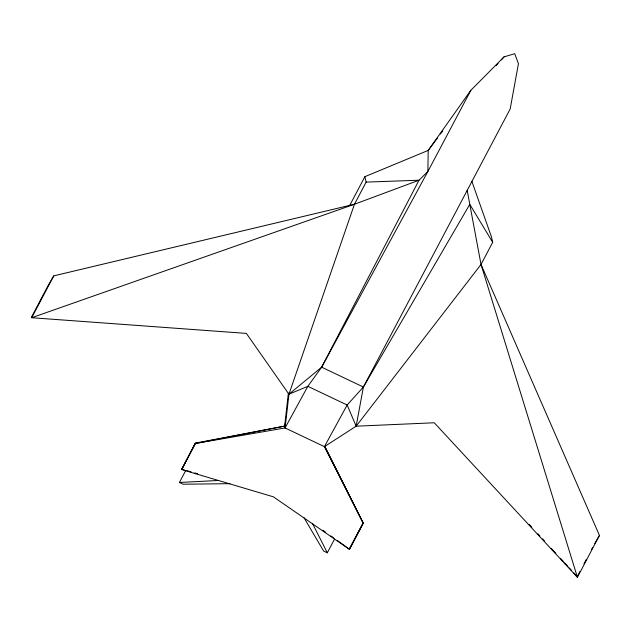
<?xml version="1.0" encoding="UTF-8"?>
<svg xmlns="http://www.w3.org/2000/svg" width="631" height="631" viewBox="0 0 631 631"><rect width="100%" height="100%" fill="white"/><g stroke="black" fill="none" stroke-linecap="round" stroke-linejoin="round"><path stroke-width="0.95" d="M285.52 422.265L284.66 426.106L195.373 443.104L181.712 469.574L273.389 496.826L349.511 549.38L363.251 523.28L324.397 446.653L285.078 427.952L284.66 426.106L288.359 393.113M184.457 470.008L181.633 469.212L195.46 443.467L285.078 427.952L288.943 394.225L354.456 204.247L366.114 182.114L364.876 176.672L428.22 150.407L437.543 137.929M467.161 190.246L469.787 204.365L363.385 387.04L347.16 405.023L324.397 446.653L356.16 426.193L363.385 387.04L510.171 108.989L518.437 63.699L514.699 53.714L504.051 56.861L470.86 90.288L428.22 150.407L427.842 171.545L321.652 367.187L307.841 386.322L285.078 427.952M366.114 182.114L419.016 180.214L354.456 204.247L53.745 275.873L48.137 285.535L31.55 317.03L31.708 317.724L246.374 333.405L288.943 394.225L321.652 367.187L419.016 180.214L427.842 171.545L470.86 90.288M53.745 275.873L31.708 317.724L354.456 204.247M181.712 469.574L195.373 443.104M229.984 483.669L183.116 484.222L179.433 482.47L185.814 470.355M303.842 517.475L323.632 551.052L327.315 552.803L334.604 538.961M288.943 394.225L307.841 386.322L347.16 405.023L356.16 426.193L481.027 264.452L492.685 242.32L491.446 236.877L471.799 181.176M577.704 575.74L579.944 571.481M583.975 563.822L586.215 559.571M591.594 549.356L592.493 547.653M492.685 242.32L469.787 204.365L481.027 264.452L599.45 535.435L577.412 577.286L434.254 422.77L356.16 426.193M349.558 205.69L364.876 176.672M363.172 522.918L349.882 548.15L363.172 522.918L324.855 446.559L363.251 523.28M594.773 543.488L599.45 535.435M440.462 134.024L442.788 130.909M496.155 65.592L498.096 63.439M501.329 59.85L504.051 56.861M195.46 443.467L284.66 426.106M179.433 482.47L218.547 480.467M186.342 470.537L191.051 471.87M194.813 472.927L197.637 473.723M321.652 367.187L363.385 387.04M322.867 530.245L325.28 531.957M330.912 535.94L333.334 537.644M337.356 540.483L349.511 549.38M529.204 524.361L531.87 527.264M537.88 533.794L539.884 535.971M542.55 538.866L544.553 541.043M551.226 548.3L555.895 553.379M560.565 558.459L563.238 561.361M564.571 562.805L567.908 566.433M569.241 567.884L571.244 570.061M573.918 572.964L577.412 577.286L481.027 264.452M312.495 523.501L327.315 552.803"/></g></svg>
